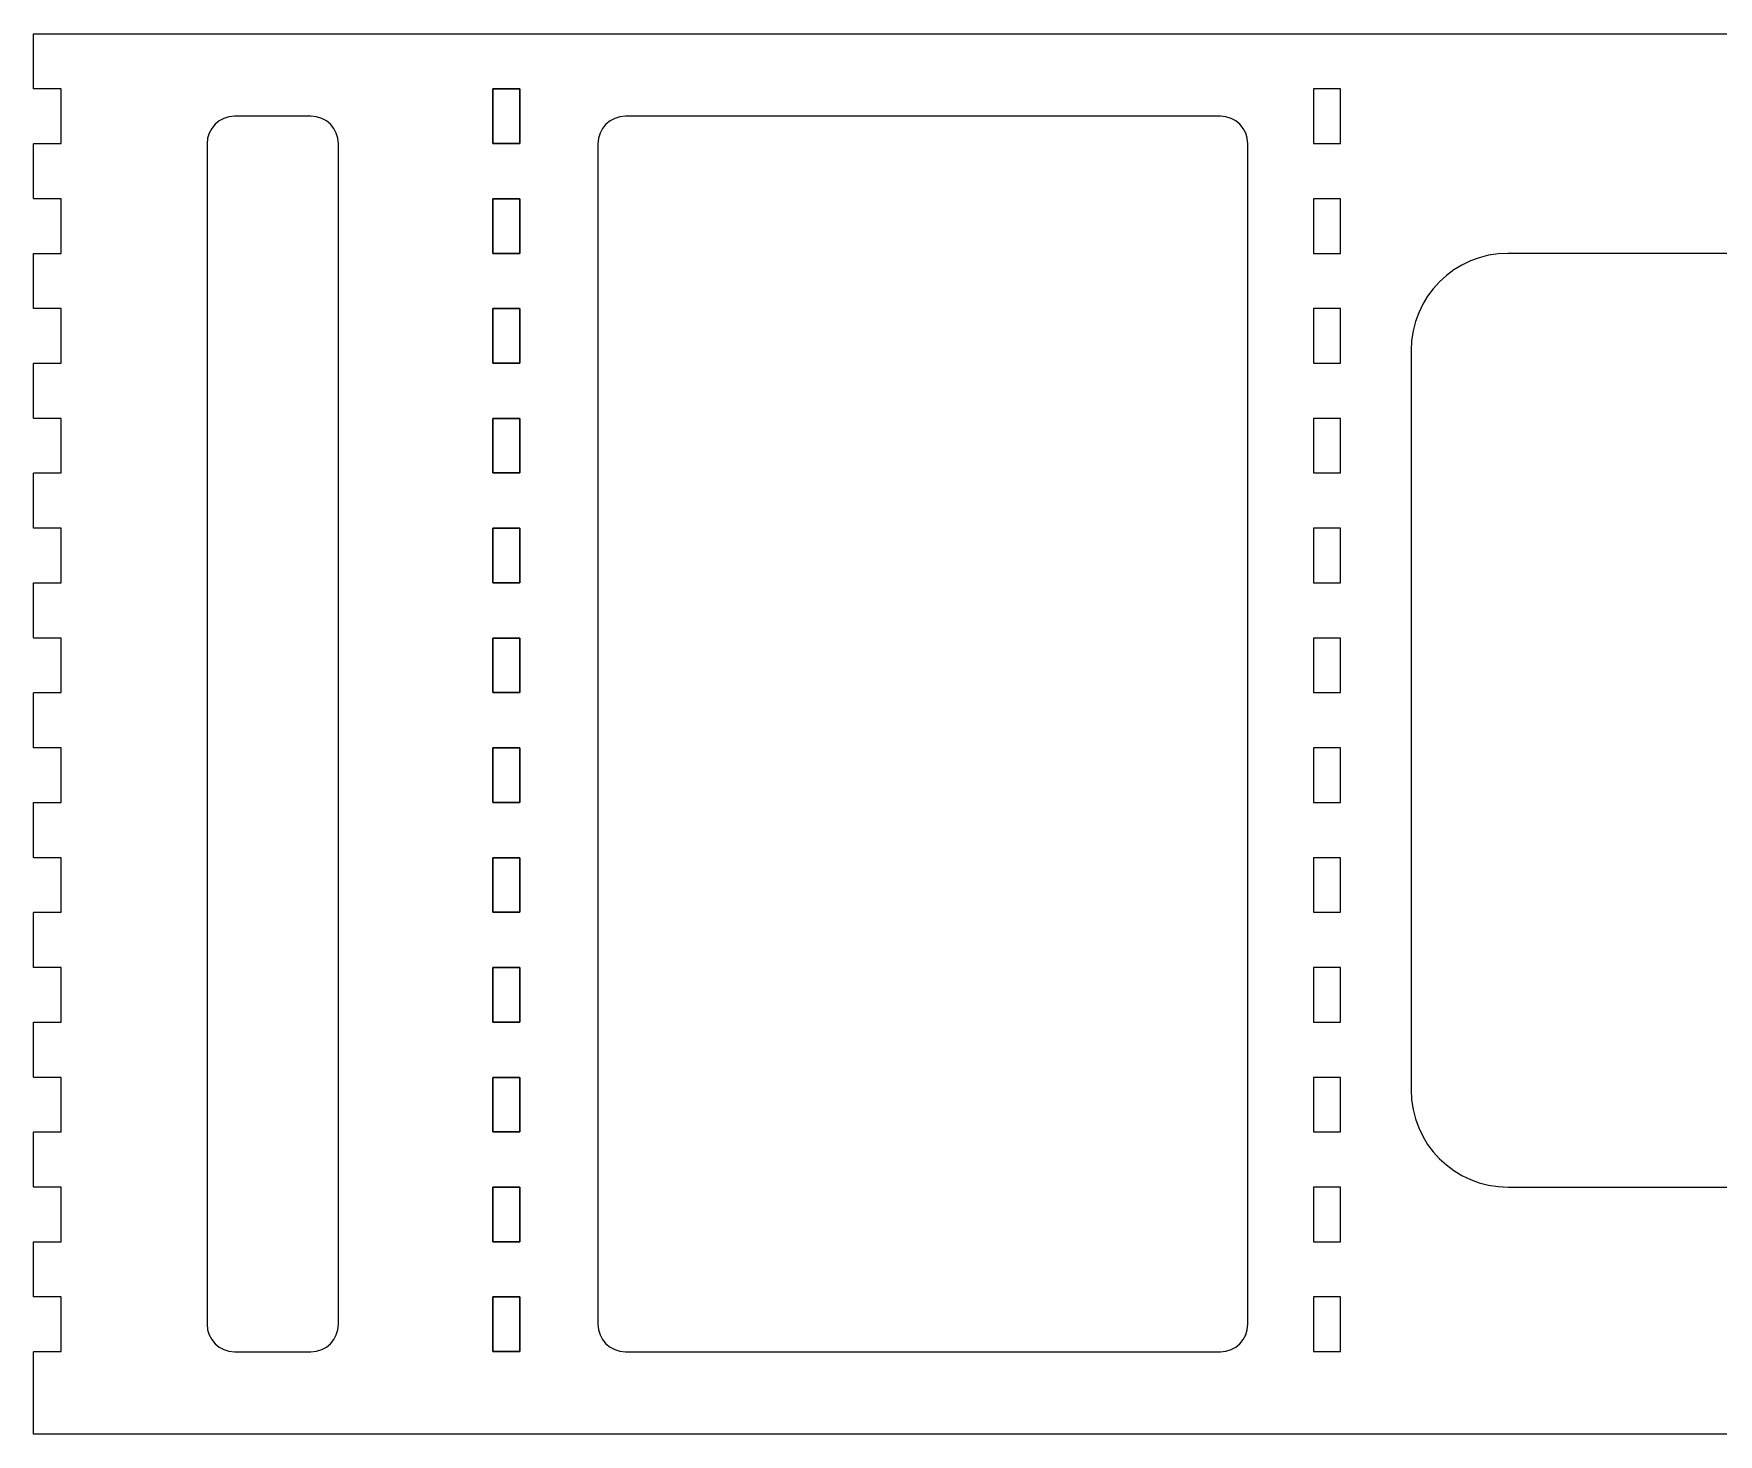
# Model space of a CAD drawing. Header units: millimetres. Extents: x 4 to 746, y 10 to 331.
# Drawn here: x 7.3 to 191.5, y 177.6 to 330.6 of the extents above; entities that cross this region are included whole.
import ezdxf

# ---------------------------------------------------------------- set-up
doc = ezdxf.new("R2010")
doc.units = ezdxf.units.MM
doc.header["$MEASUREMENT"] = 0
doc.layers.add('Layer 1', color=7, linetype='Continuous', lineweight=0)

msp = doc.modelspace()

# ---------------------------------------------------------------- linework, layer by layer
at = {"layer": 'Layer 1', "color": 5, "lineweight": 5, "true_color": 0x0000ff}
for points in [[(60.47, 324.59), (60.47, 318.63), (57.51, 318.63), (57.51, 324.59)], [(60.47, 312.59), (60.47, 306.63), (57.51, 306.63), (57.51, 312.59)], [(60.47, 300.59), (60.47, 294.63), (57.51, 294.63), (57.51, 300.59)], [(60.47, 288.59), (60.47, 282.63), (57.51, 282.63), (57.51, 288.59)], [(60.47, 276.59), (60.47, 270.63), (57.51, 270.63), (57.51, 276.59)], [(60.47, 264.59), (60.47, 258.63), (57.51, 258.63), (57.51, 264.59)], [(60.47, 252.59), (60.47, 246.63), (57.51, 246.63), (57.51, 252.59)], [(60.47, 240.59), (60.47, 234.63), (57.51, 234.63), (57.51, 240.59)], [(60.47, 228.59), (60.47, 222.63), (57.51, 222.63), (57.51, 228.59)], [(60.47, 216.59), (60.47, 210.63), (57.51, 210.63), (57.51, 216.59)], [(60.47, 204.59), (60.47, 198.63), (57.51, 198.63), (57.51, 204.59)], [(60.47, 192.59), (60.47, 186.63), (57.51, 186.63), (57.51, 192.59)]]:
    msp.add_lwpolyline(points, close=True, dxfattribs=at)
at = {"layer": 'Layer 1', "color": 18, "lineweight": 5, "true_color": 0x000000}
for points, knots in [([(217.36, 311.61), (217.36, 311.61), (217.36, 325.63), (217.36, 325.63), (217.36, 328.39), (215.12, 330.63), (212.36, 330.63), (212.36, 330.63), (7.34, 330.63), (7.34, 330.63), (7.33, 330.63), (7.32, 330.62), (7.32, 330.61), (7.32, 330.61), (7.32, 324.61), (7.32, 324.61), (7.32, 324.6), (7.33, 324.59), (7.34, 324.59), (7.34, 324.59), (10.33, 324.59), (10.33, 324.59), (10.33, 324.59), (10.33, 318.63), (10.33, 318.63), (10.33, 318.63), (7.34, 318.63), (7.34, 318.63), (7.33, 318.63), (7.32, 318.62), (7.32, 318.61), (7.32, 318.61), (7.32, 312.61), (7.32, 312.61), (7.32, 312.6), (7.33, 312.59), (7.34, 312.59), (7.34, 312.59), (10.33, 312.59), (10.33, 312.59), (10.33, 312.59), (10.33, 306.63), (10.33, 306.63), (10.33, 306.63), (7.34, 306.63), (7.34, 306.63), (7.33, 306.63), (7.32, 306.62), (7.32, 306.61), (7.32, 306.61), (7.32, 300.61), (7.32, 300.61), (7.32, 300.6), (7.33, 300.59), (7.34, 300.59), (7.34, 300.59), (10.33, 300.59), (10.33, 300.59), (10.33, 300.59), (10.33, 294.63), (10.33, 294.63), (10.33, 294.63), (7.34, 294.63), (7.34, 294.63), (7.33, 294.63), (7.32, 294.62), (7.32, 294.61), (7.32, 294.61), (7.32, 288.61), (7.32, 288.61), (7.32, 288.6), (7.33, 288.59), (7.34, 288.59), (7.34, 288.59), (10.33, 288.59), (10.33, 288.59), (10.33, 288.59), (10.33, 282.63), (10.33, 282.63), (10.33, 282.63), (7.34, 282.63), (7.34, 282.63), (7.33, 282.63), (7.32, 282.62), (7.32, 282.61), (7.32, 282.61), (7.32, 276.61), (7.32, 276.61), (7.32, 276.6), (7.33, 276.59), (7.34, 276.59), (7.34, 276.59), (10.33, 276.59), (10.33, 276.59), (10.33, 276.59), (10.33, 270.63), (10.33, 270.63), (10.33, 270.63), (7.34, 270.63), (7.34, 270.63), (7.33, 270.63), (7.32, 270.62), (7.32, 270.61), (7.32, 270.61), (7.32, 264.61), (7.32, 264.61), (7.32, 264.6), (7.33, 264.59), (7.34, 264.59), (7.34, 264.59), (10.33, 264.59), (10.33, 264.59), (10.33, 264.59), (10.33, 258.63), (10.33, 258.63), (10.33, 258.63), (7.34, 258.63), (7.34, 258.63), (7.33, 258.63), (7.32, 258.62), (7.32, 258.61), (7.32, 258.61), (7.32, 252.61), (7.32, 252.61), (7.32, 252.6), (7.33, 252.59), (7.34, 252.59), (7.34, 252.59), (10.33, 252.59), (10.33, 252.59), (10.33, 252.59), (10.33, 246.63), (10.33, 246.63), (10.33, 246.63), (7.34, 246.63), (7.34, 246.63), (7.33, 246.63), (7.32, 246.62), (7.32, 246.61), (7.32, 246.61), (7.32, 240.61), (7.32, 240.61), (7.32, 240.6), (7.33, 240.59), (7.34, 240.59), (7.34, 240.59), (10.33, 240.59), (10.33, 240.59), (10.33, 240.59), (10.33, 234.63), (10.33, 234.63), (10.33, 234.63), (7.34, 234.63), (7.34, 234.63), (7.33, 234.63), (7.32, 234.62), (7.32, 234.61), (7.32, 234.61), (7.32, 228.61), (7.32, 228.61), (7.32, 228.6), (7.33, 228.59), (7.34, 228.59), (7.34, 228.59), (10.33, 228.59), (10.33, 228.59), (10.33, 228.59), (10.33, 222.63), (10.33, 222.63), (10.33, 222.63), (7.34, 222.63), (7.34, 222.63), (7.33, 222.63), (7.32, 222.62), (7.32, 222.61), (7.32, 222.61), (7.32, 216.61), (7.32, 216.61), (7.32, 216.6), (7.33, 216.59), (7.34, 216.59), (7.34, 216.59), (10.33, 216.59), (10.33, 216.59), (10.33, 216.59), (10.33, 210.63), (10.33, 210.63), (10.33, 210.63), (7.34, 210.63), (7.34, 210.63), (7.33, 210.63), (7.32, 210.62), (7.32, 210.61), (7.32, 210.61), (7.32, 204.61), (7.32, 204.61), (7.32, 204.6), (7.33, 204.59), (7.34, 204.59), (7.34, 204.59), (10.33, 204.59), (10.33, 204.59), (10.33, 204.59), (10.33, 198.63), (10.33, 198.63), (10.33, 198.63), (7.34, 198.63), (7.34, 198.63), (7.33, 198.63), (7.32, 198.62), (7.32, 198.61), (7.32, 198.61), (7.32, 192.61), (7.32, 192.61), (7.32, 192.6), (7.33, 192.59), (7.34, 192.59), (7.34, 192.59), (10.33, 192.59), (10.33, 192.59), (10.33, 192.59), (10.33, 186.63), (10.33, 186.63), (10.33, 186.63), (7.34, 186.63), (7.34, 186.63), (7.33, 186.63), (7.32, 186.62), (7.32, 186.61), (7.32, 186.61), (7.32, 177.59), (7.32, 177.59), (7.32, 177.59), (212.38, 177.59), (212.38, 177.59), (215.13, 177.59), (217.36, 179.82), (217.36, 182.57), (217.36, 182.57), (217.36, 199.6), (217.36, 199.6), (217.36, 202.36), (215.13, 204.59), (212.38, 204.59), (212.38, 204.59), (168.54, 204.59), (168.54, 204.59), (162.67, 204.59), (157.92, 209.34), (157.92, 215.21), (157.92, 215.21), (157.92, 296.01), (157.92, 296.01), (157.92, 301.87), (162.67, 306.63), (168.54, 306.63), (168.54, 306.63), (212.38, 306.63), (212.38, 306.63), (215.13, 306.63), (217.36, 308.86), (217.36, 311.61)], [0, 0, 0, 0, 1, 1, 1, 2, 2, 2, 3, 3, 3, 4, 4, 4, 5, 5, 5, 6, 6, 6, 7, 7, 7, 8, 8, 8, 9, 9, 9, 10, 10, 10, 11, 11, 11, 12, 12, 12, 13, 13, 13, 14, 14, 14, 15, 15, 15, 16, 16, 16, 17, 17, 17, 18, 18, 18, 19, 19, 19, 20, 20, 20, 21, 21, 21, 22, 22, 22, 23, 23, 23, 24, 24, 24, 25, 25, 25, 26, 26, 26, 27, 27, 27, 28, 28, 28, 29, 29, 29, 30, 30, 30, 31, 31, 31, 32, 32, 32, 33, 33, 33, 34, 34, 34, 35, 35, 35, 36, 36, 36, 37, 37, 37, 38, 38, 38, 39, 39, 39, 40, 40, 40, 41, 41, 41, 42, 42, 42, 43, 43, 43, 44, 44, 44, 45, 45, 45, 46, 46, 46, 47, 47, 47, 48, 48, 48, 49, 49, 49, 50, 50, 50, 51, 51, 51, 52, 52, 52, 53, 53, 53, 54, 54, 54, 55, 55, 55, 56, 56, 56, 57, 57, 57, 58, 58, 58, 59, 59, 59, 60, 60, 60, 61, 61, 61, 62, 62, 62, 63, 63, 63, 64, 64, 64, 65, 65, 65, 66, 66, 66, 67, 67, 67, 68, 68, 68, 69, 69, 69, 70, 70, 70, 71, 71, 71, 72, 72, 72, 73, 73, 73, 74, 74, 74, 75, 75, 75, 76, 76, 76, 77, 77, 77, 78, 78, 78, 79, 79, 79, 80, 80, 80, 81, 81, 81, 82, 82, 82, 83, 83, 83, 84, 84, 84, 85, 85, 85, 86, 86, 86, 87, 87, 87, 87]), ([(60.47, 318.63), (60.47, 318.63), (57.51, 318.63), (57.51, 318.63), (57.51, 318.63), (57.51, 324.59), (57.51, 324.59), (57.51, 324.59), (60.47, 324.59), (60.47, 324.59), (60.47, 324.59), (60.47, 318.63), (60.47, 318.63)], [0, 0, 0, 0, 1, 1, 1, 2, 2, 2, 3, 3, 3, 4, 4, 4, 4]), ([(150.21, 318.63), (150.21, 318.63), (147.25, 318.63), (147.25, 318.63), (147.25, 318.63), (147.25, 324.59), (147.25, 324.59), (147.25, 324.59), (150.21, 324.59), (150.21, 324.59), (150.21, 324.59), (150.21, 318.63), (150.21, 318.63)], [0, 0, 0, 0, 1, 1, 1, 2, 2, 2, 3, 3, 3, 4, 4, 4, 4]), ([(40.65, 189.61), (40.65, 187.95), (39.3, 186.61), (37.64, 186.61), (37.64, 186.61), (29.28, 186.61), (29.28, 186.61), (27.62, 186.61), (26.28, 187.95), (26.28, 189.61), (26.28, 189.61), (26.28, 318.61), (26.28, 318.61), (26.28, 320.26), (27.62, 321.61), (29.28, 321.61), (29.28, 321.61), (37.64, 321.61), (37.64, 321.61), (39.3, 321.61), (40.65, 320.26), (40.65, 318.61), (40.65, 318.61), (40.65, 189.61), (40.65, 189.61)], [0, 0, 0, 0, 1, 1, 1, 2, 2, 2, 3, 3, 3, 4, 4, 4, 5, 5, 5, 6, 6, 6, 7, 7, 7, 8, 8, 8, 8]), ([(140.08, 189.61), (140.08, 187.95), (138.74, 186.61), (137.08, 186.61), (137.08, 186.61), (72.02, 186.61), (72.02, 186.61), (70.36, 186.61), (69.02, 187.95), (69.02, 189.61), (69.02, 189.61), (69.02, 318.61), (69.02, 318.61), (69.02, 320.26), (70.36, 321.61), (72.02, 321.61), (72.02, 321.61), (137.08, 321.61), (137.08, 321.61), (138.74, 321.61), (140.08, 320.26), (140.08, 318.61), (140.08, 318.61), (140.08, 189.61), (140.08, 189.61)], [0, 0, 0, 0, 1, 1, 1, 2, 2, 2, 3, 3, 3, 4, 4, 4, 5, 5, 5, 6, 6, 6, 7, 7, 7, 8, 8, 8, 8]), ([(60.47, 306.63), (60.47, 306.63), (57.51, 306.63), (57.51, 306.63), (57.51, 306.63), (57.51, 312.59), (57.51, 312.59), (57.51, 312.59), (60.47, 312.59), (60.47, 312.59), (60.47, 312.59), (60.47, 306.63), (60.47, 306.63)], [0, 0, 0, 0, 1, 1, 1, 2, 2, 2, 3, 3, 3, 4, 4, 4, 4]), ([(150.21, 306.63), (150.21, 306.63), (147.25, 306.63), (147.25, 306.63), (147.25, 306.63), (147.25, 312.59), (147.25, 312.59), (147.25, 312.59), (150.21, 312.59), (150.21, 312.59), (150.21, 312.59), (150.21, 306.63), (150.21, 306.63)], [0, 0, 0, 0, 1, 1, 1, 2, 2, 2, 3, 3, 3, 4, 4, 4, 4]), ([(60.47, 294.63), (60.47, 294.63), (57.51, 294.63), (57.51, 294.63), (57.51, 294.63), (57.51, 300.59), (57.51, 300.59), (57.51, 300.59), (60.47, 300.59), (60.47, 300.59), (60.47, 300.59), (60.47, 294.63), (60.47, 294.63)], [0, 0, 0, 0, 1, 1, 1, 2, 2, 2, 3, 3, 3, 4, 4, 4, 4]), ([(150.21, 294.63), (150.21, 294.63), (147.25, 294.63), (147.25, 294.63), (147.25, 294.63), (147.25, 300.59), (147.25, 300.59), (147.25, 300.59), (150.21, 300.59), (150.21, 300.59), (150.21, 300.59), (150.21, 294.63), (150.21, 294.63)], [0, 0, 0, 0, 1, 1, 1, 2, 2, 2, 3, 3, 3, 4, 4, 4, 4]), ([(60.47, 282.63), (60.47, 282.63), (57.51, 282.63), (57.51, 282.63), (57.51, 282.63), (57.51, 288.59), (57.51, 288.59), (57.51, 288.59), (60.47, 288.59), (60.47, 288.59), (60.47, 288.59), (60.47, 282.63), (60.47, 282.63)], [0, 0, 0, 0, 1, 1, 1, 2, 2, 2, 3, 3, 3, 4, 4, 4, 4]), ([(150.21, 282.63), (150.21, 282.63), (147.25, 282.63), (147.25, 282.63), (147.25, 282.63), (147.25, 288.59), (147.25, 288.59), (147.25, 288.59), (150.21, 288.59), (150.21, 288.59), (150.21, 288.59), (150.21, 282.63), (150.21, 282.63)], [0, 0, 0, 0, 1, 1, 1, 2, 2, 2, 3, 3, 3, 4, 4, 4, 4]), ([(60.47, 270.63), (60.47, 270.63), (57.51, 270.63), (57.51, 270.63), (57.51, 270.63), (57.51, 276.59), (57.51, 276.59), (57.51, 276.59), (60.47, 276.59), (60.47, 276.59), (60.47, 276.59), (60.47, 270.63), (60.47, 270.63)], [0, 0, 0, 0, 1, 1, 1, 2, 2, 2, 3, 3, 3, 4, 4, 4, 4]), ([(150.21, 270.63), (150.21, 270.63), (147.25, 270.63), (147.25, 270.63), (147.25, 270.63), (147.25, 276.59), (147.25, 276.59), (147.25, 276.59), (150.21, 276.59), (150.21, 276.59), (150.21, 276.59), (150.21, 270.63), (150.21, 270.63)], [0, 0, 0, 0, 1, 1, 1, 2, 2, 2, 3, 3, 3, 4, 4, 4, 4]), ([(60.47, 258.63), (60.47, 258.63), (57.51, 258.63), (57.51, 258.63), (57.51, 258.63), (57.51, 264.59), (57.51, 264.59), (57.51, 264.59), (60.47, 264.59), (60.47, 264.59), (60.47, 264.59), (60.47, 258.63), (60.47, 258.63)], [0, 0, 0, 0, 1, 1, 1, 2, 2, 2, 3, 3, 3, 4, 4, 4, 4]), ([(150.21, 258.63), (150.21, 258.63), (147.25, 258.63), (147.25, 258.63), (147.25, 258.63), (147.25, 264.59), (147.25, 264.59), (147.25, 264.59), (150.21, 264.59), (150.21, 264.59), (150.21, 264.59), (150.21, 258.63), (150.21, 258.63)], [0, 0, 0, 0, 1, 1, 1, 2, 2, 2, 3, 3, 3, 4, 4, 4, 4]), ([(60.47, 246.63), (60.47, 246.63), (57.51, 246.63), (57.51, 246.63), (57.51, 246.63), (57.51, 252.59), (57.51, 252.59), (57.51, 252.59), (60.47, 252.59), (60.47, 252.59), (60.47, 252.59), (60.47, 246.63), (60.47, 246.63)], [0, 0, 0, 0, 1, 1, 1, 2, 2, 2, 3, 3, 3, 4, 4, 4, 4]), ([(150.21, 246.63), (150.21, 246.63), (147.25, 246.63), (147.25, 246.63), (147.25, 246.63), (147.25, 252.59), (147.25, 252.59), (147.25, 252.59), (150.21, 252.59), (150.21, 252.59), (150.21, 252.59), (150.21, 246.63), (150.21, 246.63)], [0, 0, 0, 0, 1, 1, 1, 2, 2, 2, 3, 3, 3, 4, 4, 4, 4]), ([(60.47, 234.63), (60.47, 234.63), (57.51, 234.63), (57.51, 234.63), (57.51, 234.63), (57.51, 240.59), (57.51, 240.59), (57.51, 240.59), (60.47, 240.59), (60.47, 240.59), (60.47, 240.59), (60.47, 234.63), (60.47, 234.63)], [0, 0, 0, 0, 1, 1, 1, 2, 2, 2, 3, 3, 3, 4, 4, 4, 4]), ([(150.21, 234.63), (150.21, 234.63), (147.25, 234.63), (147.25, 234.63), (147.25, 234.63), (147.25, 240.59), (147.25, 240.59), (147.25, 240.59), (150.21, 240.59), (150.21, 240.59), (150.21, 240.59), (150.21, 234.63), (150.21, 234.63)], [0, 0, 0, 0, 1, 1, 1, 2, 2, 2, 3, 3, 3, 4, 4, 4, 4]), ([(60.47, 222.63), (60.47, 222.63), (57.51, 222.63), (57.51, 222.63), (57.51, 222.63), (57.51, 228.59), (57.51, 228.59), (57.51, 228.59), (60.47, 228.59), (60.47, 228.59), (60.47, 228.59), (60.47, 222.63), (60.47, 222.63)], [0, 0, 0, 0, 1, 1, 1, 2, 2, 2, 3, 3, 3, 4, 4, 4, 4]), ([(150.21, 222.63), (150.21, 222.63), (147.25, 222.63), (147.25, 222.63), (147.25, 222.63), (147.25, 228.59), (147.25, 228.59), (147.25, 228.59), (150.21, 228.59), (150.21, 228.59), (150.21, 228.59), (150.21, 222.63), (150.21, 222.63)], [0, 0, 0, 0, 1, 1, 1, 2, 2, 2, 3, 3, 3, 4, 4, 4, 4]), ([(60.47, 210.63), (60.47, 210.63), (57.51, 210.63), (57.51, 210.63), (57.51, 210.63), (57.51, 216.59), (57.51, 216.59), (57.51, 216.59), (60.47, 216.59), (60.47, 216.59), (60.47, 216.59), (60.47, 210.63), (60.47, 210.63)], [0, 0, 0, 0, 1, 1, 1, 2, 2, 2, 3, 3, 3, 4, 4, 4, 4]), ([(150.21, 210.63), (150.21, 210.63), (147.25, 210.63), (147.25, 210.63), (147.25, 210.63), (147.25, 216.59), (147.25, 216.59), (147.25, 216.59), (150.21, 216.59), (150.21, 216.59), (150.21, 216.59), (150.21, 210.63), (150.21, 210.63)], [0, 0, 0, 0, 1, 1, 1, 2, 2, 2, 3, 3, 3, 4, 4, 4, 4]), ([(60.47, 198.63), (60.47, 198.63), (57.51, 198.63), (57.51, 198.63), (57.51, 198.63), (57.51, 204.59), (57.51, 204.59), (57.51, 204.59), (60.47, 204.59), (60.47, 204.59), (60.47, 204.59), (60.47, 198.63), (60.47, 198.63)], [0, 0, 0, 0, 1, 1, 1, 2, 2, 2, 3, 3, 3, 4, 4, 4, 4]), ([(150.21, 198.63), (150.21, 198.63), (147.25, 198.63), (147.25, 198.63), (147.25, 198.63), (147.25, 204.59), (147.25, 204.59), (147.25, 204.59), (150.21, 204.59), (150.21, 204.59), (150.21, 204.59), (150.21, 198.63), (150.21, 198.63)], [0, 0, 0, 0, 1, 1, 1, 2, 2, 2, 3, 3, 3, 4, 4, 4, 4]), ([(60.47, 186.63), (60.47, 186.63), (57.51, 186.63), (57.51, 186.63), (57.51, 186.63), (57.51, 192.59), (57.51, 192.59), (57.51, 192.59), (60.47, 192.59), (60.47, 192.59), (60.47, 192.59), (60.47, 186.63), (60.47, 186.63)], [0, 0, 0, 0, 1, 1, 1, 2, 2, 2, 3, 3, 3, 4, 4, 4, 4]), ([(150.21, 186.63), (150.21, 186.63), (147.25, 186.63), (147.25, 186.63), (147.25, 186.63), (147.25, 192.59), (147.25, 192.59), (147.25, 192.59), (150.21, 192.59), (150.21, 192.59), (150.21, 192.59), (150.21, 186.63), (150.21, 186.63)], [0, 0, 0, 0, 1, 1, 1, 2, 2, 2, 3, 3, 3, 4, 4, 4, 4])]:
    msp.add_open_spline(points, degree=3, knots=knots, dxfattribs=at)

doc.saveas('drawing.dxf')
